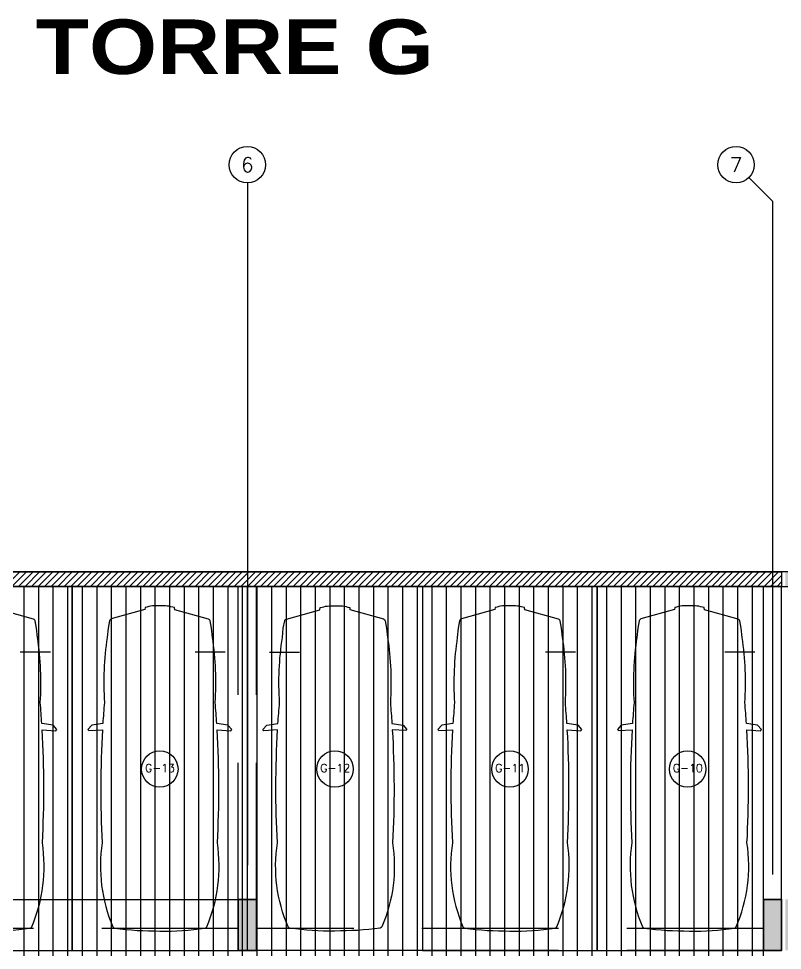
# Model space of a CAD drawing. Extents: x 226317 to 226469, y 8188101 to 8188260.
# Drawn here: x 226377.99 to 226388.48, y 8188202.91 to 8188215.71 of the extents above; entities that cross this region are included whole.
import ezdxf
from ezdxf.enums import TextEntityAlignment as Align

# ---------------------------------------------------------------- set-up
doc = ezdxf.new("R2010")
doc.units = 0
doc.header["$LTSCALE"] = 15
for name, pattern in [('HIDDEN2', [0.1875, 0.125, -0.0625]), ('PHANTOM', [2.5, 1.25, -0.25, 0.25, -0.25, 0.25, -0.25]), ('PHANTOM2', [1.25, 0.625, -0.125, 0.125, -0.125, 0.125, -0.125])]:
    doc.linetypes.add(name, pattern=pattern)
doc.layers.get('0').update_dxf_attribs({"color": 250})
for name, color, linetype in [('A-EJES', 250, 'PHANTOM'), ('A-ESTRUCTURA-HATCH', 250, 'Continuous'), ('A-ESTRUCTURA-MUROS', 252, 'Continuous'), ('A-ESTRUCTURA-VIGAS', 250, 'HIDDEN2'), ('A-HATCH', 250, 'Continuous'), ('A-LINEAS', 250, 'Continuous'), ('A-MOBILIARIO', 250, 'Continuous'), ('A-NUMERO ESTAC', 250, 'Continuous'), ('A-PROYECCIONES', 250, 'HIDDEN2'), ('A-TEXTO-INDICACIONES', 250, 'Continuous'), ('Cotas', 250, 'Continuous'), ('L11 Borde Laminas y Ejes', 150, 'Continuous')]:
    doc.layers.add(name, color=color, linetype=linetype)
doc.layers.add('A-ESTRUCTURA-PLACAS', color=252, linetype='Continuous', lineweight=35)
doc.layers.add('A-MUROS', color=252, linetype='Continuous', lineweight=30)
doc.styles.add('R160-75', font='ariblk.ttf', dxfattribs={"height": 0.6})
doc.styles.add('ROMANS', font='romans.shx', dxfattribs={"width": 0.8})

# ---------------------------------------------------------------- blocks, each defined once
blk = doc.blocks.new('*U78')
at = {"ltscale": 0.5}
blk.add_line((2.1, 4.097), (1.687, 4.097), dxfattribs=at)
blk.add_lwpolyline([(0, 0), (2.4, 0), (2.4, 5), (0, 5)], close=True, dxfattribs=at)
blk.add_lwpolyline([(1.988, 3.029), (2.175, 3.018), (2.189, 3.033), (2.136, 3.092), (1.982, 3.115, 0.005253), (1.961, 3.403, 0.053235), (1.923, 4.298), (1.91, 4.424), (1.891, 4.525), (1.886, 4.535, 0.218656), (1.867, 4.551), (1.406, 4.68), (1.402, 4.708, 0.091554), (1.2, 4.734, 0.09162), (0.998, 4.709), (0.994, 4.682), (0.533, 4.552, 0.218656), (0.514, 4.536), (0.509, 4.527), (0.49, 4.425), (0.477, 4.3, 0.053235), (0.439, 3.404, 0.005253), (0.418, 3.116), (0.264, 3.093), (0.211, 3.034), (0.225, 3.019), (0.412, 3.03, 0.028265), (0.41, 1.476, 0.139924), (0.555, 0.325, 0.272148), (0.579, 0.306, 0.035353), (1.2, 0.266, 0.045639), (1.819, 0.305, 0.272148), (1.843, 0.324, 0.139889), (1.99, 1.475, 0.028265)], format="xyb", close=True, dxfattribs=at)
blk = doc.blocks.new('*U90')
at = {"ltscale": 0.5}
blk.add_line((2.165, 4.097), (1.752, 4.097), dxfattribs=at)
blk.add_lwpolyline([(0, 0), (2.53, 0), (2.53, 5), (0, 5)], close=True, dxfattribs=at)
blk.add_lwpolyline([(2.053, 3.029), (2.24, 3.018), (2.254, 3.033), (2.201, 3.092), (2.047, 3.115, 0.005253), (2.026, 3.403, 0.053235), (1.988, 4.298), (1.975, 4.424), (1.956, 4.525), (1.951, 4.535, 0.218656), (1.932, 4.551), (1.471, 4.68), (1.467, 4.708, 0.091554), (1.265, 4.734, 0.09162), (1.063, 4.709), (1.059, 4.682), (0.598, 4.552, 0.218656), (0.579, 4.536), (0.574, 4.527), (0.555, 4.425), (0.542, 4.3, 0.053235), (0.504, 3.404, 0.005253), (0.483, 3.116), (0.329, 3.093), (0.276, 3.034), (0.29, 3.019), (0.477, 3.03, 0.028265), (0.475, 1.476, 0.139924), (0.62, 0.325, 0.272148), (0.644, 0.306, 0.035353), (1.265, 0.266, 0.045639), (1.884, 0.305, 0.272148), (1.908, 0.324, 0.139889), (2.055, 1.475, 0.028265)], format="xyb", close=True, dxfattribs=at)
blk = doc.blocks.new('*U79')
at = {"ltscale": 0.5}
blk.add_line((2.102, 4.097), (1.69, 4.097), dxfattribs=at)
blk.add_lwpolyline([(0, 0), (2.405, 0), (2.405, 5), (0, 5)], close=True, dxfattribs=at)
blk.add_lwpolyline([(1.99, 3.029), (2.177, 3.018), (2.191, 3.033), (2.138, 3.092), (1.985, 3.115, 0.005253), (1.963, 3.403, 0.053235), (1.925, 4.298), (1.912, 4.424), (1.893, 4.525), (1.889, 4.535, 0.218656), (1.87, 4.551), (1.408, 4.68), (1.405, 4.708, 0.091554), (1.203, 4.734, 0.09162), (1, 4.709), (0.997, 4.682), (0.535, 4.552, 0.218656), (0.516, 4.536), (0.512, 4.527), (0.493, 4.425), (0.48, 4.3, 0.053235), (0.442, 3.404, 0.005253), (0.42, 3.116), (0.267, 3.093), (0.214, 3.034), (0.228, 3.019), (0.415, 3.03, 0.028265), (0.412, 1.476, 0.139924), (0.557, 0.325, 0.272148), (0.581, 0.306, 0.035353), (1.203, 0.266, 0.045639), (1.822, 0.305, 0.272148), (1.846, 0.324, 0.139889), (1.993, 1.475, 0.028265)], format="xyb", close=True, dxfattribs=at)
blk = doc.blocks.new('EST P1')
at = {"layer": 'A-ESTRUCTURA-HATCH'}
h = blk.add_hatch(dxfattribs=at)
h.set_pattern_fill('ANSI31', color=256, scale=0.02)
h.set_pattern_definition([(45, (-226392.07709, -8188203.05961), (-0.04490128060535, 0.04490128060535), [])])
h.paths.add_polyline_path([(-3.61, 5.05), (-3.61, 4.85), (-44.785, 4.85), (-44.785, -0.15), (-46.99, -0.15), (-46.99, -11.15), (-3.61, -11.15), (-3.61, -11.4), (-47.24, -11.4), (-47.24, 0.15), (-45.035, 0.15), (-45.035, 5.05)])
h.paths.add_polyline_path([(5.876, 4.85), (5.876, 5.05), (35.53, 5.05), (35.53, 4.85)])
h.paths.add_polyline_path([(47.915, 5.05), (35.58, 5.05), (35.58, 4.85), (47.915, 4.85)])
h.paths.add_polyline_path([(51.865, 4.85), (53.376, 4.85), (53.376, 5.05), (51.865, 5.05)])
edge = h.paths.add_edge_path()
edge.add_arc((63.301, -0.15), 9.7, 360, 180)
edge.add_line((53.601, -0.15), (53.801, -0.15))
edge.add_arc((63.301, -0.15), 9.5, 0.9047, 180, ccw=False)
edge.add_line((72.799, 0), (70.351, 0))
edge.add_line((70.351, 0), (70.351, -0.15))
edge.add_line((70.351, -0.15), (73.001, -0.15))
edge = h.paths.add_edge_path(flags=0)
edge.add_arc((63.301, -0.15), 3.3, 0.0009, 49.9947)
edge.add_line((65.422, 2.378), (65.422, -0.15))
edge.add_line((65.422, -0.15), (65.272, -0.15))
edge.add_line((65.272, -0.15), (65.272, 2.496))
edge.add_arc((63.301, -0.15), 3.3, 53.3166, 180)
edge.add_line((60.001, -0.15), (59.801, -0.15))
edge.add_arc((63.301, -0.15), 3.5, 2.4574, 179.9999, ccw=False)
edge.add_line((66.797, 0), (69.451, 0))
edge.add_line((69.451, 0), (69.451, -0.15))
edge.add_line((69.451, -0.15), (66.601, -0.15))
h.paths.add_polyline_path([(-3.56, -11.15), (35.53, -11.15), (35.53, -11.4), (-3.56, -11.4)])
h.paths.add_polyline_path([(35.58, -11.15), (71.88, -11.15), (71.88, -11.4), (35.58, -11.4)])
h = blk.add_hatch(color=256, dxfattribs=at)
h.dxf.hatch_style = 1
h.paths.add_polyline_path([(51.865, 5.05), (47.915, 5.05), (47.915, -0.15), (50.25, -0.15), (50.25, 0), (48.065, 0), (48.065, 2.05), (51.865, 2.05), (51.865, 2.2), (48.065, 2.2), (48.065, 4.85), (51.715, 4.85), (51.715, 3.2), (51.865, 3.2)])
h.paths.add_polyline_path([(1.925, -0.151), (-0.175, -0.151), (-0.175, 4.85), (-3.56, 4.85), (-3.56, 5.05), (3.775, 5.05), (3.775, 1.9), (3.625, 1.9), (3.625, 4.85), (-0.025, 4.85), (-0.025, 2.2), (1.925, 2.2), (1.925, 2.05), (-0.025, 2.05), (-0.025, 0), (1.925, -0.001)])
h.paths.add_polyline_path([(71.63, -6.15), (71.88, -6.15), (71.88, -6.85), (71.63, -6.85)])
h.paths.add_polyline_path([(64.42, -6.15), (64.67, -6.15), (64.67, -6.85), (64.42, -6.85)])
h.paths.add_polyline_path([(57.21, -6.15), (57.46, -6.15), (57.46, -6.85), (57.21, -6.85)])
h.paths.add_polyline_path([(50, -6.15), (50.25, -6.15), (50.25, -6.85), (50, -6.85)])
h.paths.add_polyline_path([(42.79, -6.15), (43.04, -6.15), (43.04, -6.85), (42.79, -6.85)])
h.paths.add_polyline_path([(42.79, 0.55), (43.04, 0.55), (43.04, -0.15), (42.79, -0.15)])
h.paths.add_polyline_path([(35.58, -6.15), (35.83, -6.15), (35.83, -6.85), (35.58, -6.85)])
h.paths.add_polyline_path([(35.58, 0.55), (35.83, 0.55), (35.83, -0.15), (35.58, -0.15)])
h.paths.add_polyline_path([(35.28, -6.15), (35.53, -6.15), (35.53, -6.85), (35.28, -6.85)])
h.paths.add_polyline_path([(35.28, 0.55), (35.53, 0.55), (35.53, -0.15), (35.28, -0.15)])
h.paths.add_polyline_path([(30.28, -6.15), (30.53, -6.15), (30.53, -6.85), (30.28, -6.85)])
h.paths.add_polyline_path([(30.28, 0.55), (30.53, 0.55), (30.53, -0.15), (30.28, -0.15)])
h.paths.add_polyline_path([(23.07, -6.15), (23.32, -6.15), (23.32, -6.85), (23.07, -6.85)])
h.paths.add_polyline_path([(23.07, 0.55), (23.32, 0.55), (23.32, -0.15), (23.07, -0.15)])
h.paths.add_polyline_path([(18.07, -6.15), (18.32, -6.15), (18.32, -6.85), (18.07, -6.85)])
h.paths.add_polyline_path([(18.07, 0.55), (18.32, 0.55), (18.32, -0.15), (18.07, -0.15)])
h.paths.add_polyline_path([(10.86, -6.15), (11.11, -6.15), (11.11, -6.85), (10.86, -6.85)])
h.paths.add_polyline_path([(10.86, 0.55), (11.11, 0.55), (11.11, -0.15), (10.86, -0.15)])
h.paths.add_polyline_path([(3.65, -6.15), (3.9, -6.15), (3.9, -6.85), (3.65, -6.85)])
h.paths.add_polyline_path([(3.625, 0.55), (3.9, 0.55), (3.9, -0.15), (3.625, -0.15)])
h.paths.add_polyline_path([(-3.56, -6.15), (-3.31, -6.15), (-3.31, -6.85), (-3.56, -6.85)])
h.paths.add_polyline_path([(-3.56, 0.55), (-3.31, 0.55), (-3.31, -0.15), (-3.56, -0.15)])
h.paths.add_polyline_path([(-3.86, -6.15), (-3.61, -6.15), (-3.61, -6.85), (-3.86, -6.85)])
h.paths.add_polyline_path([(-3.86, 0.55), (-3.61, 0.55), (-3.61, -0.15), (-3.86, -0.15)])
h.paths.add_polyline_path([(-11.07, -6.15), (-10.82, -6.15), (-10.82, -6.85), (-11.07, -6.85)])
h.paths.add_polyline_path([(-11.07, 0.55), (-10.82, 0.55), (-10.82, -0.15), (-11.07, -0.15)])
h.paths.add_polyline_path([(-18.28, -6.15), (-18.03, -6.15), (-18.03, -6.85), (-18.28, -6.85)])
h.paths.add_polyline_path([(-18.28, 0.55), (-18.03, 0.55), (-18.03, -0.15), (-18.28, -0.15)])
h.paths.add_polyline_path([(-25.49, -6.15), (-25.24, -6.15), (-25.24, -6.85), (-25.49, -6.85)])
h.paths.add_polyline_path([(-25.49, 0.55), (-25.24, 0.55), (-25.24, -0.15), (-25.49, -0.15)])
h.paths.add_polyline_path([(-32.7, -6.15), (-32.45, -6.15), (-32.45, -6.85), (-32.7, -6.85)])
h.paths.add_polyline_path([(-32.7, 0.55), (-32.45, 0.55), (-32.45, -0.15), (-32.7, -0.15)])
h.paths.add_polyline_path([(-39.91, -6.15), (-39.66, -6.15), (-39.66, -6.85), (-39.91, -6.85)])
h.paths.add_polyline_path([(-39.91, 0.55), (-39.66, 0.55), (-39.66, -0.15), (-39.91, -0.15)])
at = {"layer": 'A-ESTRUCTURA-MUROS'}
blk.add_lwpolyline([(-3.61, 5.05), (-3.61, 4.85), (-44.785, 4.85), (-44.785, -0.15), (-46.99, -0.15), (-46.99, -11.15), (-3.61, -11.15), (-3.61, -11.4), (-47.24, -11.4), (-47.24, 0.15), (-45.035, 0.15), (-45.035, 5.05)], close=True, dxfattribs=at)
at = {"layer": 'A-ESTRUCTURA-PLACAS'}
for points in [[(-11.07, 0.55), (-10.82, 0.55), (-10.82, -0.15), (-11.07, -0.15)], [(-3.86, 0.55), (-3.61, 0.55), (-3.61, -0.15), (-3.86, -0.15)]]:
    blk.add_lwpolyline(points, close=True, dxfattribs=at)
at = {"layer": 'A-ESTRUCTURA-VIGAS'}
for points in [[(-11.07, 0.55), (-11.07, 4.85)], [(-10.82, 0.55), (-10.82, 4.85)], [(-3.86, 0.55), (-3.86, 4.85)], [(-3.61, 0.55), (-3.61, 4.85)], [(-11.07, 0.15), (-18.03, 0.15)], [(-3.86, 0.15), (-10.82, 0.15)], [(-3.86, -0.15), (-10.82, -0.15)]]:
    blk.add_lwpolyline(points, dxfattribs=at)
blk = doc.blocks.new('EJES 1P')
at = {"layer": 'A-EJES', "linetype": 'PHANTOM2'}
blk.add_line((40.951, 5.416), (41.274, 5.092), dxfattribs=at)
for points in [[(34.064, 5.345), (34.064, -4.158)], [(41.274, 5.092), (41.274, -4.158)]]:
    blk.add_lwpolyline(points, dxfattribs=at)
at = {"layer": 'A-EJES', "linetype": 'Continuous'}
for centre in [(34.064, 5.592), (40.774, 5.592)]:
    blk.add_circle(centre, 0.25, dxfattribs=at)
at = {"layer": 'A-EJES', "linetype": 'Continuous', "style": 'ROMANS'}
for s, p in [('6', (34.064, 5.592)), ('7', (40.774, 5.592))]:
    blk.add_text(s, height=0.2, dxfattribs=at).set_placement(p, align=Align.MIDDLE_CENTER)
blk = doc.blocks.new('EJE')
at = {"linetype": 'Continuous'}
blk.add_circle((0, 0), 0.5, dxfattribs=at)
at = {"layer": 'A-TEXTO-INDICACIONES', "style": 'ROMANS'}
blk.add_attdef('EJE', text='', height=0.22, rotation=0, dxfattribs=at).set_placement((0.007, 0.028), align=Align.MIDDLE_CENTER)

msp = doc.modelspace()

# ---------------------------------------------------------------- hatches: boundary and pattern name
at = {"layer": 'A-HATCH'}
h = msp.add_hatch(dxfattribs=at)
h.set_pattern_fill('_USER', color=256, scale=0.2, angle=90, pattern_type=0)
h.set_pattern_definition([(90, (226388.4671, 8188199.90955), (-0.2, 1e-17), [])])
h.paths.add_polyline_path([(226357.0971, 8188207.9096), (226357.0971, 8188191.9096), (226388.2171, 8188191.9096), (226388.2171, 8188207.9096)])

# ---------------------------------------------------------------- linework, layer by layer
at = {"layer": 'A-LINEAS'}
msp.add_lwpolyline([(226357.0971, 8188207.9096), (226357.0971, 8188191.9096), (226388.2171, 8188191.9096), (226388.2171, 8188207.9096)], close=True, dxfattribs=at)
at = {"layer": 'A-MUROS'}
for p, q in [((226402.3871, 8188208.1096), (226372.6528, 8188208.1096)), ((226347.2921, 8188207.9096), (226391.9021, 8188207.9096))]:
    msp.add_line(p, q, dxfattribs=at)
for points in [[(226381.0071, 8188202.9096), (226381.2571, 8188202.9096), (226381.2571, 8188203.6096), (226381.0071, 8188203.6096)], [(226388.2171, 8188202.9096), (226388.4671, 8188202.9096), (226388.4671, 8188203.6096), (226388.2171, 8188203.6096)]]:
    msp.add_lwpolyline(points, close=True, dxfattribs=at)
at = {"layer": 'Cotas'}
msp.add_line((226374.0471, 8188203.6096), (226381.0071, 8188203.6096), dxfattribs=at)

# ---------------------------------------------------------------- block references
msp.add_blockref('EST P1', (226392.0771, 8188203.0596))
at = {"layer": 'A-MOBILIARIO', "rotation": 7.056432374225115e-07}
for name, p in [('*U78', (226376.3271, 8188202.9096)), ('*U79', (226378.7271, 8188202.9096)), ('*U78', (226383.5371, 8188202.9096)), ('*U90', (226385.9371, 8188202.9096))]:
    msp.add_blockref(name, p, dxfattribs=at)
at = {"layer": 'A-MOBILIARIO', "xscale": -1, "rotation": 359.9999992943568}
msp.add_blockref('*U79', (226383.5371, 8188202.9096), dxfattribs=at)
at = {"layer": 'A-NUMERO ESTAC', "xscale": 0.5, "yscale": 0.5, "zscale": 0.5}
for p, values in [((226379.9294, 8188205.4001), {'EJE': 'G-13'}), ((226382.3346, 8188205.4001), {'EJE': 'G-12'}), ((226384.7369, 8188205.4001), {'EJE': 'G-11'}), ((226387.1765, 8188205.4), {'EJE': 'G-10'})]:
    msp.add_blockref('EJE', p, dxfattribs=at).add_auto_attribs(values)
at = {"layer": 'A-PROYECCIONES'}
msp.add_blockref('EJES 1P', (226347.0678, 8188208.1096), dxfattribs=at)

# ---------------------------------------------------------------- texts
at = {"layer": 'L11 Borde Laminas y Ejes', "style": 'R160-75'}
msp.add_text('ETAPA V - TORRE G', height=0.75, dxfattribs=at).set_placement((226377.8262, 8188214.9477), align=Align.CENTER)

doc.saveas('drawing.dxf')
